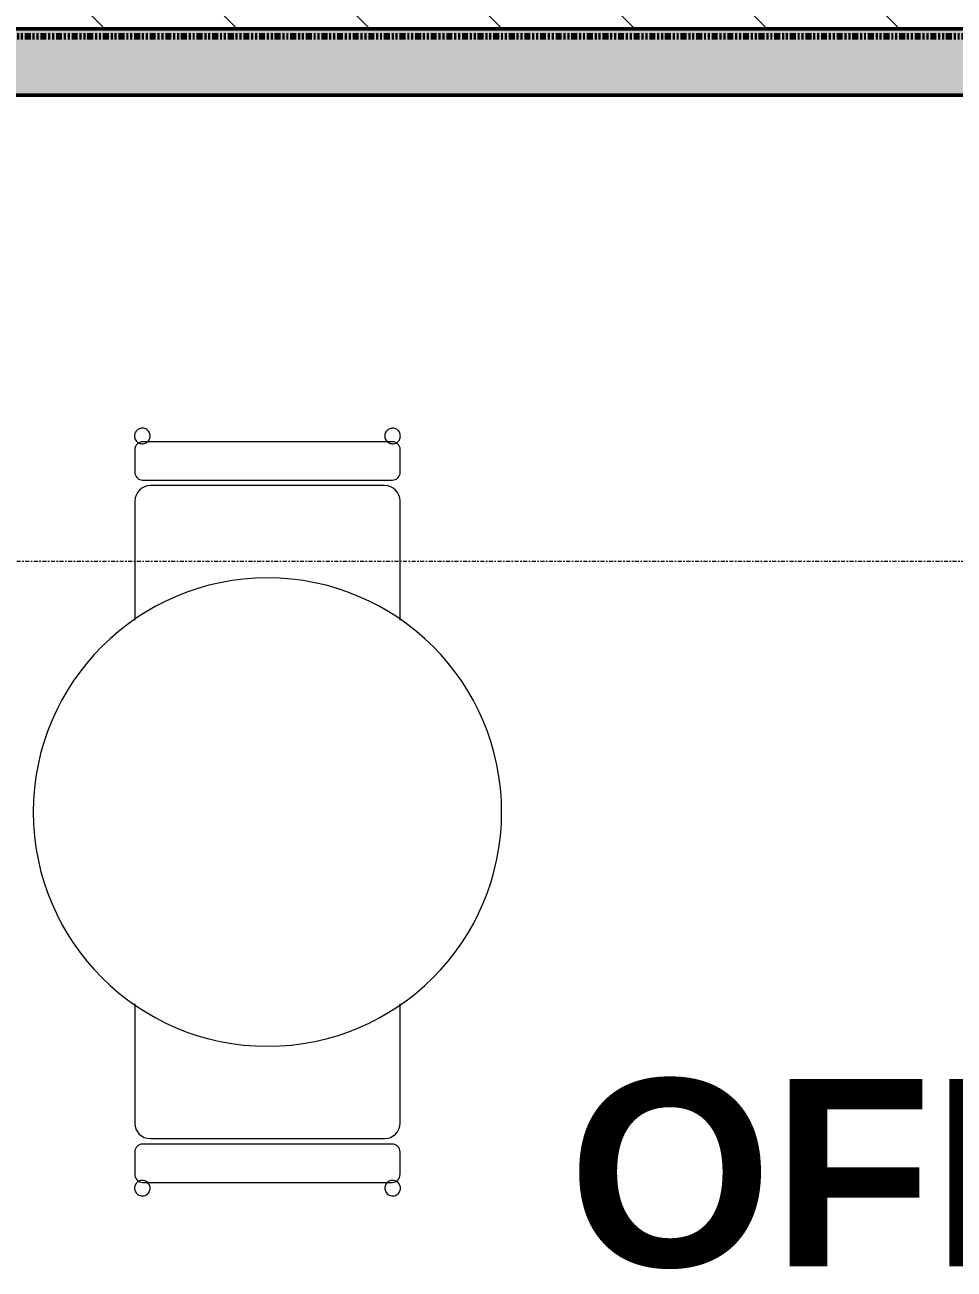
# Model space of a CAD drawing. Header units: inches. Extents: x -956 to 1409, y -1111 to 895.
# Drawn here: x -35 to 24.5, y -635.1 to -555.4 of the extents above; entities that cross this region are included whole.
import ezdxf

# ---------------------------------------------------------------- set-up
doc = ezdxf.new("R2010")
doc.units = ezdxf.units.IN
doc.header["$MEASUREMENT"] = 0
doc.linetypes.add('Double Dash 3_8_', pattern=[1, 0.375, -0.125, 0.125, -0.125, 0.125, -0.125])
doc.linetypes.add('Grid Line 1_4_', pattern=[0.4375, 0.25, -0.0625, 0.0625, -0.0625])
for name, color, linetype, lineweight in [('A-AREA-IDEN', 2, 'Continuous', 9), ('A-DETL', 90, 'Continuous', 13), ('A-WALL', 113, 'Continuous', 13), ('A-WALL-PATT', 111, 'Continuous', 13), ('I-FURN', 30, 'Continuous', 9), ('I-WALL', 2, 'Continuous', 13), ('S-GRID', 1, 'Continuous', 9)]:
    doc.layers.add(name, color=color, linetype=linetype, lineweight=lineweight)
doc.styles.add('Arial_B', font='arialbd.ttf', dxfattribs={"height": 12})

# ---------------------------------------------------------------- blocks, each defined once
blk = doc.blocks.new('Table-Dining Round w Chairs - 30_ Diameter-3133440-8TH FLOOR TELECOM UNDERFLOOR ROUTING PLAN')
at = {"layer": 'I-FURN', "color": 53}
for start, end in [(90, 270), (270, 90)]:
    blk.add_arc((4.082, -7.279), 15, start, end, dxfattribs=at)
blk = doc.blocks.new('Chair-Breuer - Chair-Breuer-V65-8TH FLOOR TELECOM UNDERFLOOR ROUTING PLAN')
at = {"layer": 'I-FURN', "color": 53}
for p, q in [((-8.5, 2.634), (-8.5, -5)), ((8.5, -5), (8.5, 2.63)), ((8, -6.349), (-8, -6.349)), ((-7.5, -6), (7.5, -6)), ((-8.5, -6.849), (-8.5, -8.302)), ((8.5, -8.302), (8.5, -6.849)), ((-8, -8.802), (8, -8.802))]:
    blk.add_line(p, q, dxfattribs=at)
for centre, radius, start, end in [((-7.5, -5), 1, 180, 270), ((7.5, -5), 1, 270, 360), ((-8, -6.849), 0.5, 90, 180), ((8, -6.849), 0.5, 0, 90), ((-8, -8.302), 0.5, 180, 270), ((8, -8.302), 0.5, 270, 0)]:
    blk.add_arc(centre, radius, start, end, dxfattribs=at)
for points in [[(-8.011, -8.675), (-8.052, -8.675), (-8.131, -8.685), (-8.246, -8.728), (-8.346, -8.797), (-8.453, -8.918), (-8.527, -9.111), (-8.501, -9.326), (-8.411, -9.485), (-8.299, -9.59), (-8.161, -9.656), (-8.062, -9.671), (-8.011, -9.671)], [(-8.011, -9.671), (-7.97, -9.671), (-7.89, -9.662), (-7.776, -9.619), (-7.676, -9.55), (-7.568, -9.429), (-7.495, -9.236), (-7.521, -9.02), (-7.611, -8.862), (-7.722, -8.757), (-7.861, -8.69), (-7.96, -8.675), (-8.011, -8.675)], [(8.021, -8.675), (7.98, -8.675), (7.901, -8.685), (7.786, -8.728), (7.686, -8.797), (7.579, -8.918), (7.505, -9.111), (7.531, -9.326), (7.621, -9.485), (7.732, -9.59), (7.871, -9.656), (7.97, -9.671), (8.021, -9.671)], [(8.021, -9.671), (8.062, -9.671), (8.141, -9.662), (8.256, -9.619), (8.356, -9.55), (8.463, -9.429), (8.537, -9.236), (8.511, -9.02), (8.421, -8.862), (8.309, -8.757), (8.171, -8.69), (8.072, -8.675), (8.021, -8.675)]]:
    blk.add_open_spline(points, degree=3, knots=[0, 0, 0, 0, 0.076923, 0.153846, 0.230769, 0.307692, 0.461538, 0.615385, 0.711538, 0.807692, 0.903846, 1, 1, 1, 1], dxfattribs=at)
blk = doc.blocks.new('18433_1 - AEO NY - CENTRAL_rvt-1-8TH FLOOR TELECOM UNDERFLOOR ROUTING PLAN')
at = {"layer": 'A-WALL-PATT', "lineweight": 9}
h = blk.add_hatch(dxfattribs=at)
h.set_pattern_fill('FP_1', color=53, style=0, pattern_type=2)
h.set_pattern_definition([(135, (0, 0), (-4.24264, -4.24264), [])])
h.paths.add_polyline_path([(99.523, -555.619), (99.523, -537.619), (-361.033, -537.619), (-361.033, -555.619), (46.013, -555.619)], flags=0)
h.paths.add_polyline_path([(-514.727, -555.619), (-513.408, -555.619), (-513.408, -537.619), (-853.352, -537.619), (-853.352, -555.619), (-520.102, -555.619)], flags=0)
at = {"layer": 'A-WALL-PATT'}
blk.add_hatch(color=253, dxfattribs=at).paths.add_polyline_path([(100.648, -559.869), (104.898, -559.869), (104.898, -555.619), (-66.852, -555.619), (-66.852, -559.869), (46.013, -559.869)], flags=0)
at = {"layer": 'A-WALL', "color": 133, "lineweight": 20}
blk.add_line((-95.102, -555.619), (99.523, -555.619), dxfattribs=at)
at = {"layer": 'I-WALL', "color": 213, "lineweight": 50}
for p, q in [((104.898, -555.619), (-66.852, -555.619)), ((-36.975, -559.869), (100.648, -559.869))]:
    blk.add_line(p, q, dxfattribs=at)
at = {"layer": 'S-GRID', "linetype": 'Grid Line 1_4_'}
blk.add_line((444.899, -589.744), (-904.422, -589.744), dxfattribs=at)
at = {"color": 53, "lineweight": 9, "rotation": 180}
blk.add_blockref('Chair-Breuer - Chair-Breuer-V65-8TH FLOOR TELECOM UNDERFLOOR ROUTING PLAN', (-19.435, -590.884), dxfattribs=at)
at = {"color": 53, "lineweight": 9}
for name, p in [('Table-Dining Round w Chairs - 30_ Diameter-3133440-8TH FLOOR TELECOM UNDERFLOOR ROUTING PLAN', (-23.519, -598.528)), ('Chair-Breuer - Chair-Breuer-V65-8TH FLOOR TELECOM UNDERFLOOR ROUTING PLAN', (-19.44, -620.728))]:
    blk.add_blockref(name, p, dxfattribs=at)

msp = doc.modelspace()

# ---------------------------------------------------------------- block references
at = {"lineweight": 5}
msp.add_blockref('18433_1 - AEO NY - CENTRAL_rvt-1-8TH FLOOR TELECOM UNDERFLOOR ROUTING PLAN', (0, 0), dxfattribs=at)

# ---------------------------------------------------------------- next in the draw order: linework, layer by layer
at = {"layer": 'A-DETL', "linetype": 'Double Dash 3_8_', "lineweight": 140}
msp.add_line((304.398, -556.119), (-896.852, -556.119), dxfattribs=at)

# ---------------------------------------------------------------- next in the draw order: texts
at = {"layer": 'A-AREA-IDEN', "insert": (-0.16, -622.916), "char_height": 12, "width": 74.538, "attachment_point": 1, "style": 'Arial_B'}
msp.add_mtext('OFFICE', dxfattribs=at)

doc.saveas('drawing.dxf')
